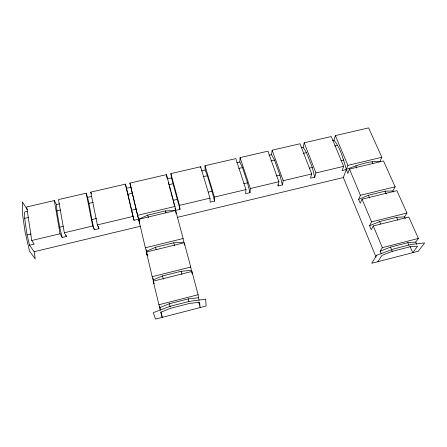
<?xml version="1.0" encoding="UTF-8"?>
<svg xmlns="http://www.w3.org/2000/svg" width="447" height="447" viewBox="0 0 447 447"><rect width="100%" height="100%" fill="white"/><g stroke="black" fill="none" stroke-linecap="round" stroke-linejoin="round"><path stroke-width="0.67" d="M27.345 209.704L22.35 201.865L22.691 215.236L25.155 232.3L29.536 251.141L35.246 258.964L34.168 251.722L29.536 245.235L27.071 234.904L24.658 218.354L24.658 211.956L27.278 211.347M175.068 208.403L175.559 210.408L180.007 209.352L171.486 177.884L170.871 173.615L200.653 166.731L209.989 198.133L210.107 202.173L214.493 201.122L212.046 191.171L207.402 175.732L205.167 170.067L204.994 165.725L235.804 158.601L245.979 189.578L245.638 193.696L249.962 192.668L247.515 182.784L242.464 167.552L239.821 162.026L240.084 157.612L267.943 151.17L278.878 181.756L278.112 185.952L282.387 184.935L283.197 180.728L272.167 150.198L300.01 143.761L311.688 173.956L310.514 178.224L314.733 177.219L315.956 172.944L304.183 142.794L331.266 136.531L343.659 166.357L342.095 170.693C354.404 166.971 366.523 160.523 379.821 161.697L381.85 157.277L368.619 127.898L335.384 135.581L333.959 140.185C341.821 149.644 343.648 162.205 347.794 173.397L349.437 169.083L383.509 160.959L395.148 186.801L392.896 190.947L393.388 192.042M249.962 192.668L250.359 188.533L240.084 157.612M282.387 184.935L279.939 175.118L274.525 160.076L271.513 154.673L272.167 150.198M314.733 177.219L312.291 167.463L306.513 152.617L303.133 147.337L304.183 142.794M376.089 257.165L343.335 177.543L347.872 165.356L335.384 135.581M381.19 253.578L380.185 251.169L390.466 247.141L407.798 242.699L415.744 242.05L418.398 238.419L408.77 217.052L373.284 225.964L371.256 229.724L369.568 225.679L379.598 221.617L396.623 217.348L404.507 216.912L406.96 213.023L396.886 190.668L362.064 199.206L360.221 203.229L358.606 199.351L360.422 195.289L349.437 169.083M369.568 225.679L371.574 221.874L406.96 213.023M380.185 251.169L382.375 247.638L418.398 238.419M377.938 261.657L381.939 255.377L392.259 251.359L409.642 246.889L417.599 246.196L412.76 252.661L409.944 246.28M175.163 210.503L165.479 210.889L147.733 215.113L138.771 219.186L139.704 223.142L138.643 219.315L175.632 210.492L183.125 238.547L183.605 242.173L173.743 242.827L155.578 247.275L146.348 251.303L147.342 255.516L146.365 252.03L184.242 242.743L190.735 267.06L191.623 272.24M153.992 283.694L153.103 279.917L162.568 275.933L181.113 271.284L191.126 270.385M358.606 199.351L368.378 195.261L385.091 191.171L392.896 190.947M160.272 310.302L159.652 307.676L169.352 303.736L188.254 298.892L198.418 297.736L199.105 300.317M158.808 304.787L198.127 294.729L191.908 271.446L153.232 281.157L159.652 307.676M146.365 252.03L152.181 276.704L190.735 267.06M138.643 219.315L145.359 247.772L183.125 238.547M360.422 195.289L395.148 186.801M34.168 251.722L140.693 226.165M177.56 217.32L343.335 177.543M62.155 237.458L59.691 227.193L56.875 210.839L56.473 204.57L54.338 200.558L26.736 206.939L31.731 240.508L60.043 233.775L62.155 237.458L66.363 236.452L66.055 235.172M94.378 229.775C90.585 217.829 90.361 204.899 86.193 193.193L58.496 199.597L64.307 232.764L92.708 226.009L94.378 229.775L98.96 228.68L98.346 226.132M134.072 220.304L125.445 184.114L90.724 192.143L97.357 224.908L132.943 216.449L134.072 220.304L138.587 219.231L129.909 183.086L166.48 174.632L174.984 206.453L176.107 213.755M129.909 183.086L137.52 215.359L174.984 206.453M180.007 209.352L179.487 205.38L209.989 198.133M214.493 201.122L214.431 197.077L245.979 189.578M250.359 188.533L278.878 181.756M283.197 180.728L311.688 173.956M315.956 172.944L343.659 166.357M347.872 165.356L381.85 157.277M29.536 245.235L34.235 244.118L31.731 240.508M27.071 234.904L31.1 233.954M59.691 227.193L63.295 226.338M91.914 219.572L96.502 218.488M131.614 210.185L136.128 209.118M173.106 200.379L177.548 199.323M208.285 192.059L212.046 191.171M243.811 183.661L247.515 182.784M276.28 175.978L279.939 175.118M309.279 168.178L312.291 167.463M340.843 160.713L343.821 160.009M56.473 204.57L59.401 203.893M87.903 197.278L91.741 196.389M126.641 188.288L131.049 187.265M167.144 178.889L171.486 177.884M201.496 170.922L205.167 170.067M236.804 162.725L239.821 162.026M269.128 155.226L271.513 154.673M301.367 147.745L303.133 147.337M332.607 140.498L333.959 140.185M24.658 218.354L28.636 217.426M56.875 210.839L60.434 210.012M88.702 203.419L93.233 202.362M127.92 194.272L132.385 193.227M173.313 183.683L168.921 184.706L168.329 182.767M203.067 176.744L207.402 175.732M238.799 168.407L242.464 167.552M270.904 160.92L274.525 160.076M303.535 153.31L306.513 152.617M334.747 146.029L337.692 145.342M64.307 232.764L66.363 236.452M404.507 216.912L405.273 218.622M415.744 242.05L416.805 244.42M372.094 161.685L372.904 163.524M385.091 191.171L386.303 193.925M396.623 217.348L397.891 220.226M407.798 242.699L408.849 245.096M355.739 165.58L356.79 168.05M368.378 195.261L369.557 198.032M379.598 221.617L380.581 223.93M390.466 247.141L392.259 251.359M97.357 224.908L98.96 228.68M362.064 199.206L371.574 221.874M373.284 225.964L382.375 247.638M90.724 192.143L91.434 193.897M204.994 165.725L214.431 197.077M152.181 276.704L153.103 279.917M153.232 281.157L153.958 283.689M145.359 247.772L146.348 251.303M138.944 219.818L139.643 222.36M137.52 215.359L138.587 219.231M170.871 173.615L179.487 205.38M169.268 186.013L170.665 191.238M171.011 192.54L172.933 199.725M198.691 302.2L200.122 307.564L199.625 302.256L189.439 303.457L170.469 308.335L160.736 312.263L162.233 317.359L160.959 311.956M165.479 210.889L165.988 212.856M173.743 242.827L174.52 245.822M181.113 271.284L181.918 274.413M188.254 298.892L188.93 301.502M277.788 184.639L278.112 185.952M173.268 201.044L174.252 205.061M147.733 215.113L148.382 217.756M155.578 247.275L156.165 249.683M162.568 275.933L163.334 279.079M169.352 303.736L170.151 307.022M146.275 249.806L146.918 252.51M152.98 278.179L153.617 280.884M159.68 306.553L160.317 309.251M125.445 184.114L132.943 216.449M86.193 193.193L92.708 226.009M54.338 200.558L60.043 233.775M166.48 174.632L167.049 178.28M184.242 242.743L184.555 245.135M191.908 271.446L192.204 274.067M198.127 294.729L198.418 297.736M200.653 166.731L200.72 167.966M376.681 255.248L371.748 263.261L418.275 251.236L424.65 242.917L411.441 244.397L393.868 248.912L376.681 255.248M169.961 306.34L153.338 312.621L155.489 319.102L206.123 306.016L205.681 299.16L189.154 301.412L169.961 306.34"/></g></svg>
